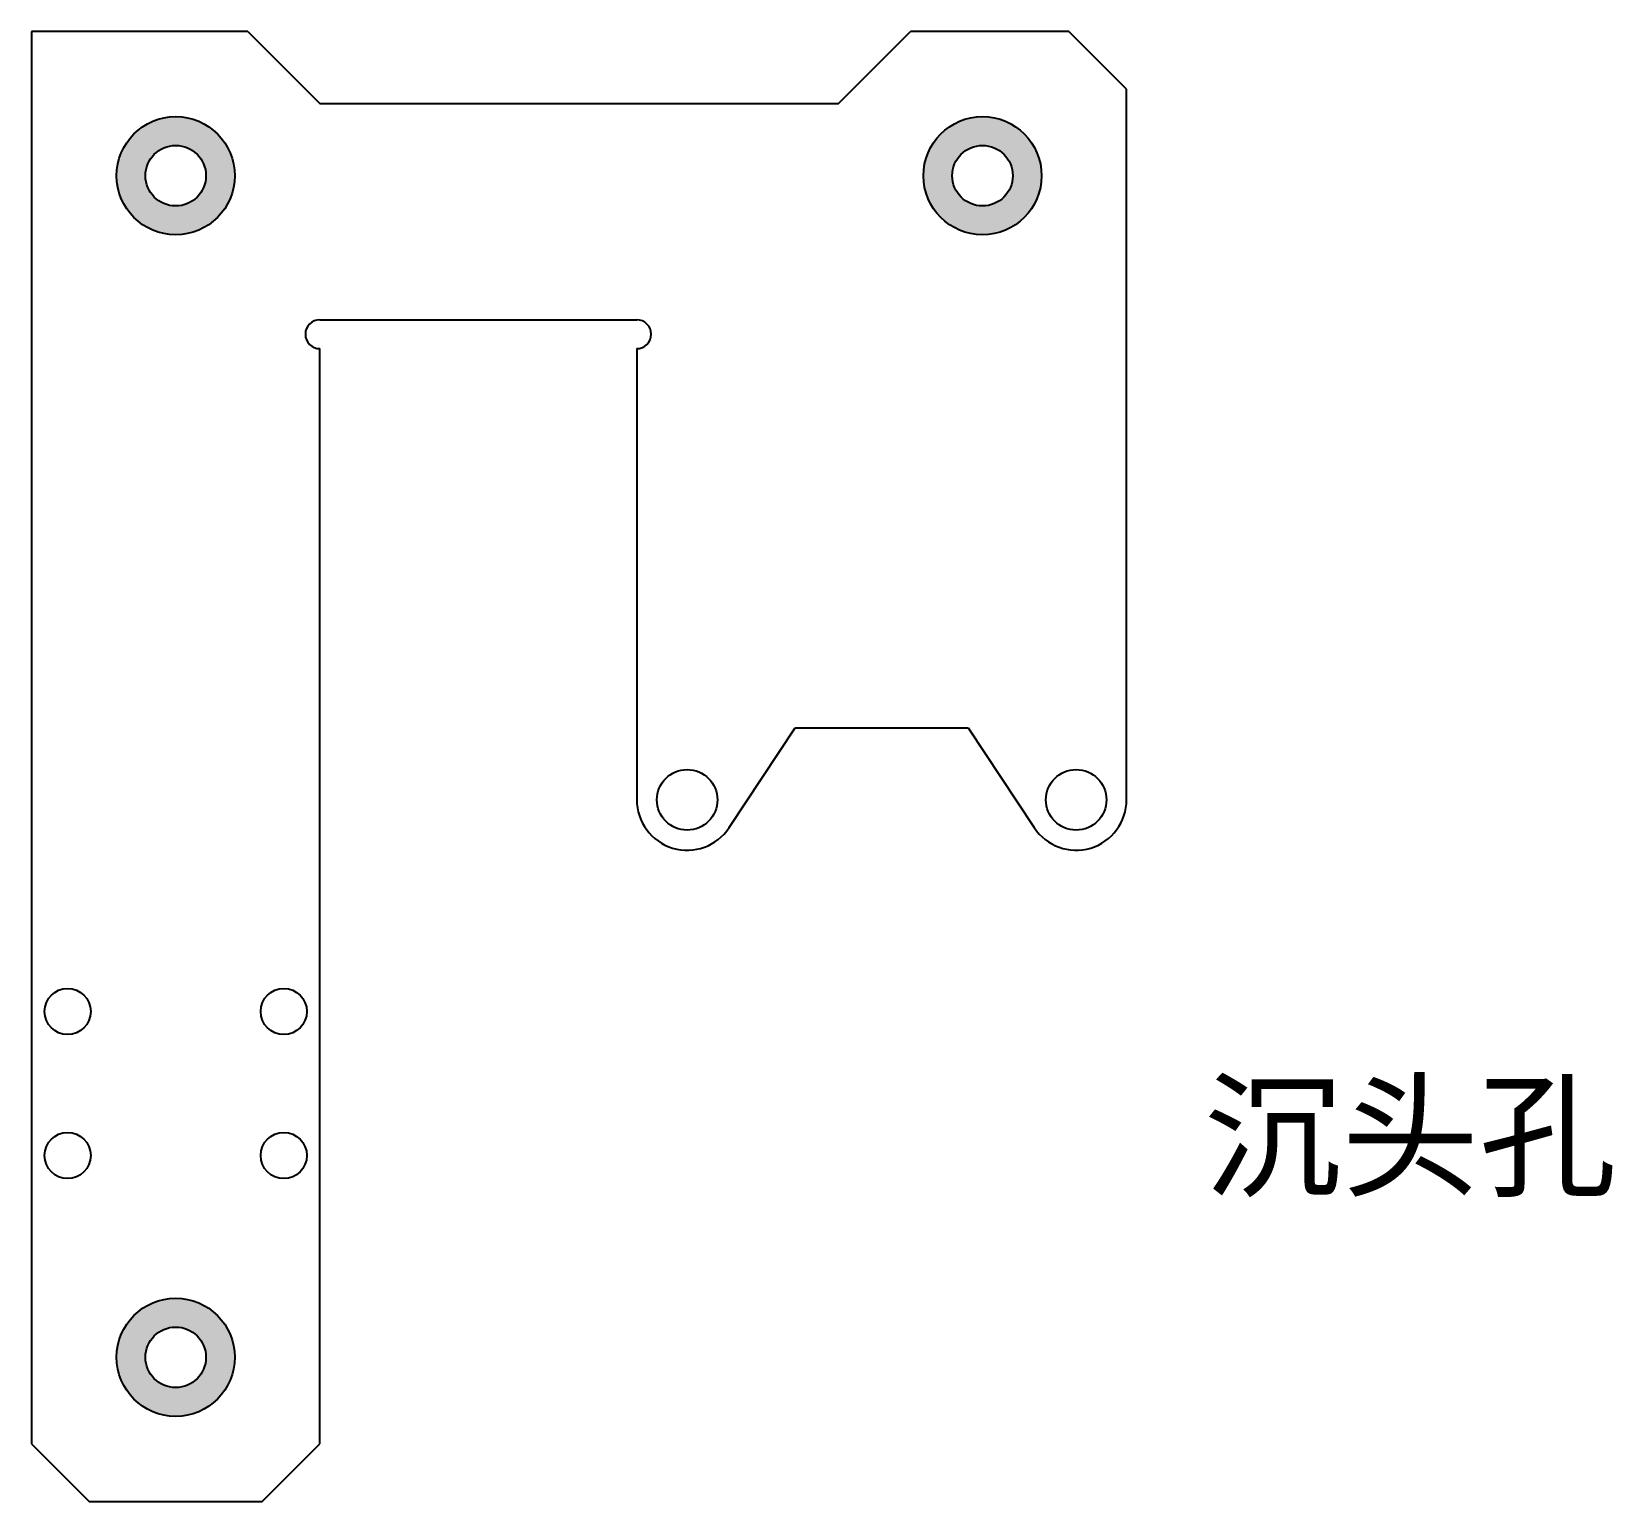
# Model space of a CAD drawing. Header units: millimetres. Extents: x -31 to 79, y -82 to 20.
import ezdxf

# ---------------------------------------------------------------- set-up
doc = ezdxf.new("R2010")
doc.units = ezdxf.units.MM

msp = doc.modelspace()

# ---------------------------------------------------------------- hatches: boundary and pattern name
h = msp.add_hatch(color=3)
h.dxf.hatch_style = 1
h.paths.add_polyline_path([(-16.9, 10, 1), (-25.1, 10, 1)])
h.paths.add_polyline_path([(-23.1, 10, -1), (-18.9, 10, -1)], flags=16)
h.paths.add_polyline_path([(-25.1, -72, 1), (-16.9, -72, 1)])
h.paths.add_polyline_path([(-18.9, -72, -1), (-23.1, -72, -1)], flags=16)
h.paths.add_polyline_path([(30.9, 10, 1), (39.1, 10, 1)])
h.paths.add_polyline_path([(37.1, 10, -1), (32.9, 10, -1)], flags=16)

# ---------------------------------------------------------------- linework, layer by layer
at = {"color": 7, "linetype": 'Continuous', "lineweight": 25}
for p, q in [((-16, 20), (-31, 20)), ((-31, 20), (-31, -78)), ((-16, 20), (-11, 15)), ((25, 15), (30, 20)), ((41, 20), (30, 20)), ((45, 16), (41, 20)), ((45, -33.31), (45, 16)), ((-11, 15), (25, 15)), ((-11, 0), (11, 0)), ((-11, -78), (-11, -2)), ((11, -2), (11, -33.31)), ((17.42, -35.24), (22, -28.31)), ((22, -28.31), (34, -28.31)), ((34, -28.31), (38.58, -35.24)), ((-31, -78), (-27, -82)), ((-15, -82), (-11, -78)), ((-27, -82), (-15, -82))]:
    msp.add_line(p, q, dxfattribs=at)
for centre, radius in [((-21, 10), 4.1), ((35, 10), 4.1), ((-21, 10), 2.1), ((35, 10), 2.1), ((14.5, -33.31), 2.1), ((41.5, -33.31), 2.1), ((-28.5, -48), 1.6), ((-13.5, -48), 1.6), ((-28.5, -58), 1.6), ((-13.5, -58), 1.6), ((-21, -72), 4.1), ((-21, -72), 2.1)]:
    msp.add_circle(centre, radius, dxfattribs=at)
for centre, radius, start, end in [((11, -1), 1, 270, 90), ((-11, -1), 1, 90, 270), ((14.5, -33.31), 3.5, 180, 326.5382), ((41.5, -33.31), 3.5, 213.4618, 0)]:
    msp.add_arc(centre, radius, start, end, dxfattribs=at)

# ---------------------------------------------------------------- texts
at = {"insert": (50.36, -53.13), "char_height": 7, "attachment_point": 1}
msp.add_mtext_dynamic_manual_height_columns('{\\fSimSun|b0|i0|c134|p2;\\C3;沉头孔}', width=55.1109, gutter_width=17.5, heights=[0], dxfattribs=at)

doc.saveas('drawing.dxf')
